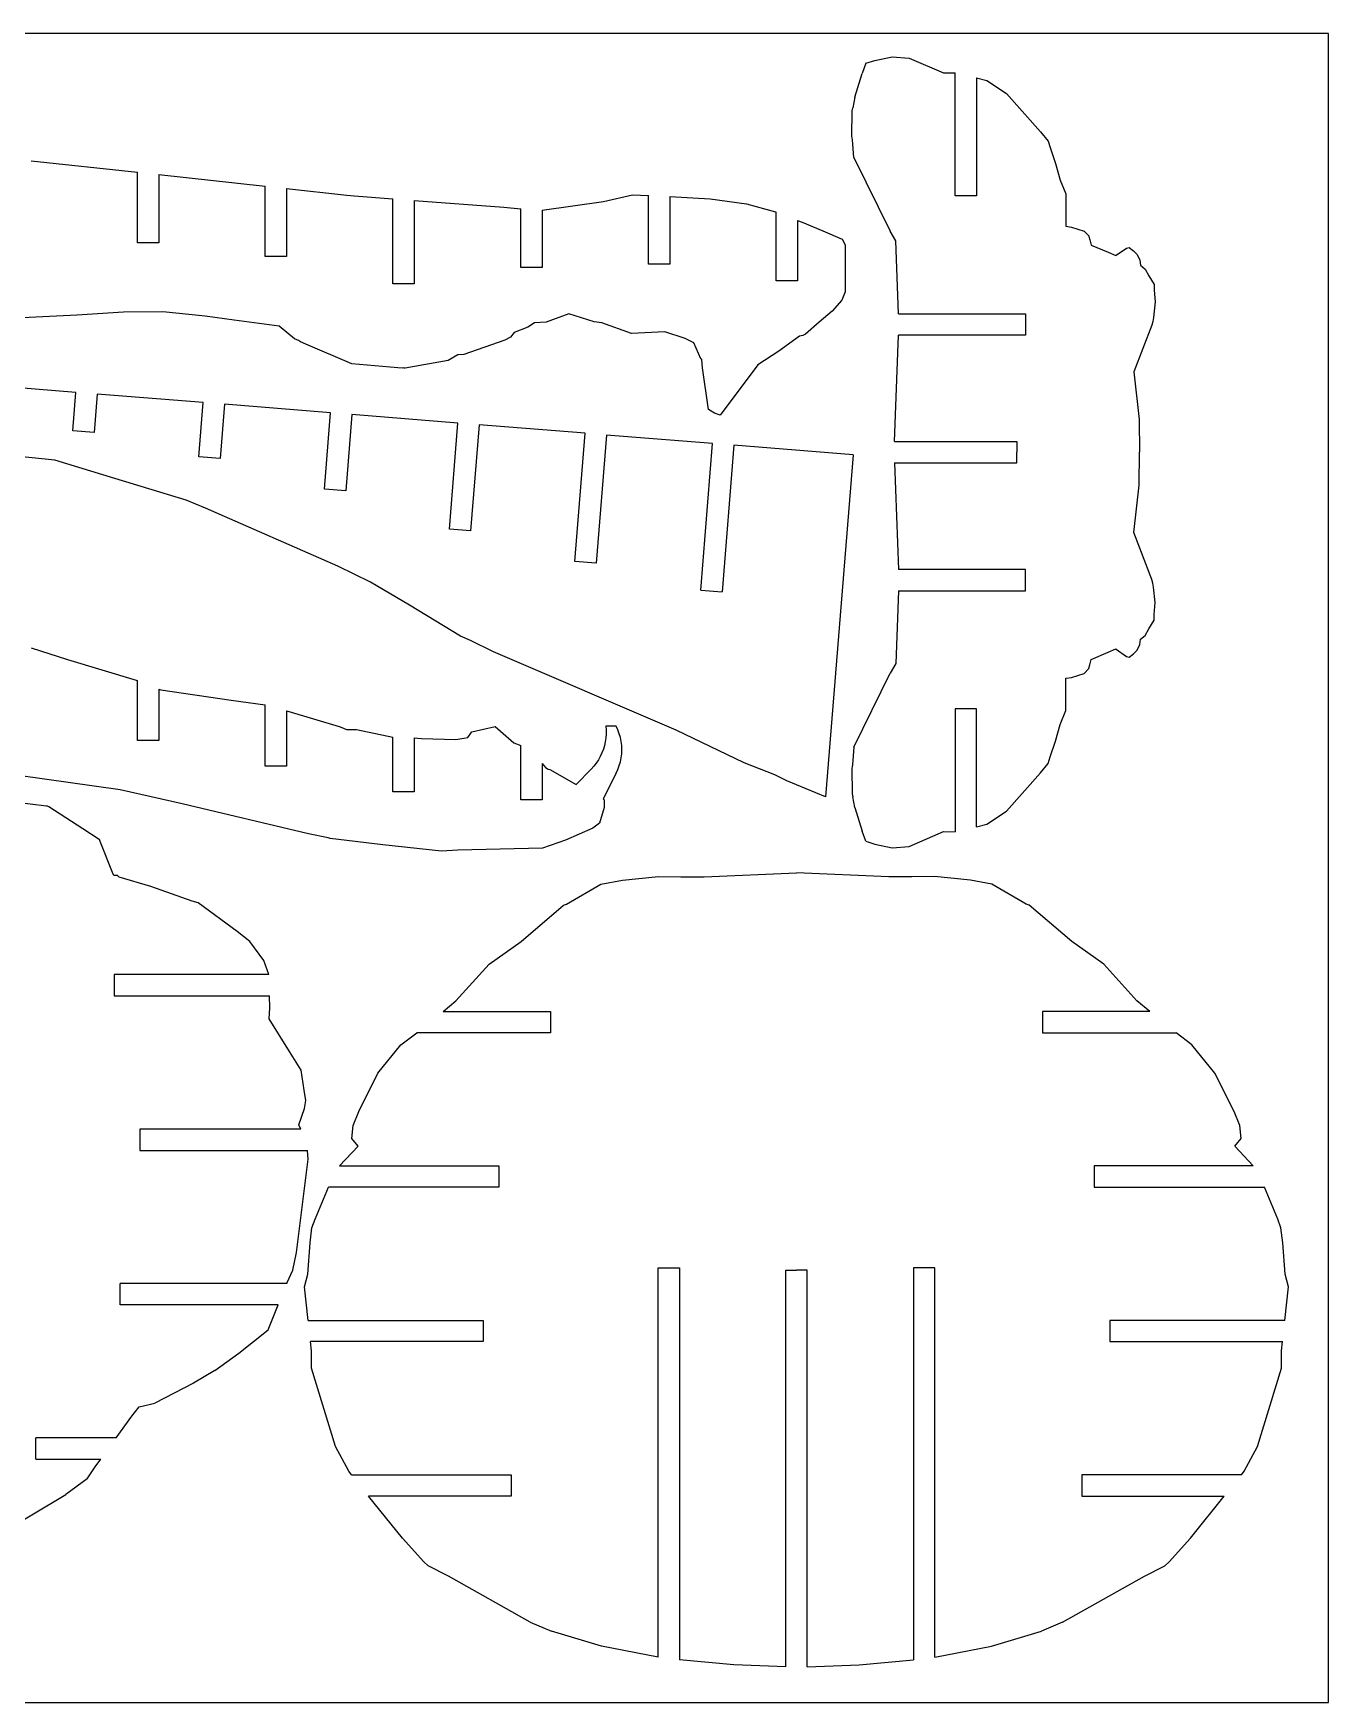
# Model space of a CAD drawing. Extents: x -403 to 998, y -258 to 587.
# Drawn here: x -188.3 to 36.8, y -258.2 to 31.8 of the extents above; entities that cross this region are included whole.
import ezdxf

# ---------------------------------------------------------------- set-up
doc = ezdxf.new("R2010")
doc.units = 0
doc.header["$MEASUREMENT"] = 0
doc.layers.add('LAYER_1', color=7, linetype='CONTINUOUS')

msp = doc.modelspace()

# ---------------------------------------------------------------- linework, layer by layer
at = {"layer": 'LAYER_1', "color": 250}
msp.add_lwpolyline([(-403.1869, -258.1988), (36.8131, -258.1988), (36.8131, 31.8012), (-403.1869, 31.8012), (-403.1869, -258.1988)], close=True, dxfattribs=at)
at = {"layer": 'LAYER_1'}
for points in [[(-43.6034, 26.6082), (-43.6034, 26.6082), (-44.2228, 24.8496), (-44.2228, 24.8496)], [(-43.6034, 26.6082), (-43.6034, 26.6082), (-42.0445, 27.0738), (-42.0445, 27.0738)], [(-42.0445, 27.0738), (-42.0445, 27.0738), (-39.0085, 27.7127), (-39.0085, 27.7127)], [(-39.0085, 27.7127), (-39.0085, 27.7127), (-36.0891, 27.4911), (-36.0891, 27.4911)], [(-36.0891, 27.4911), (-36.0891, 27.4911), (-30.0955, 24.9287), (-30.0955, 24.9287)], [(-45.5445, 20.7416), (-45.5445, 20.7416), (-44.2228, 24.8496), (-44.2228, 24.8496)], [(-30.0955, 24.9287), (-30.0955, 24.9287), (-28.0584, 24.9328), (-28.0584, 24.9328)], [(-28.0584, 3.5896), (-28.0584, 3.5896), (-28.0584, 24.9328), (-28.0584, 24.9328)], [(-24.3583, 24.1072), (-24.3583, 24.1072), (-22.5509, 23.6186), (-22.5509, 23.6186)], [(-24.3583, 24.1072), (-24.3583, 24.1072), (-24.3583, 3.5896), (-24.3583, 3.5896)], [(-22.5509, 23.6186), (-22.5509, 23.6186), (-19.1589, 21.3474), (-19.1589, 21.3474)], [(-45.5445, 20.7416), (-45.5445, 20.7416), (-45.89, 18.8865), (-45.89, 18.8865)], [(-19.1589, 21.3474), (-19.1589, 21.3474), (-13.2677, 14.7004), (-13.2677, 14.7004)], [(-46.042, 13.8818), (-46.042, 13.8818), (-45.9829, 18.3718), (-45.9829, 18.3718)], [(-45.9829, 18.3718), (-45.9829, 18.3718), (-45.89, 18.8865), (-45.89, 18.8865)], [(-13.2677, 14.7004), (-13.2677, 14.7004), (-11.9288, 13.0728), (-11.9288, 13.0728)], [(-45.9844, 13.6556), (-45.9844, 13.6556), (-46.042, 13.8818), (-46.042, 13.8818)], [(-45.9384, 13.2875), (-45.9384, 13.2875), (-45.9844, 13.6556), (-45.9844, 13.6556)], [(-45.7184, 10.2435), (-45.7184, 10.2435), (-45.9384, 13.2875), (-45.9384, 13.2875)], [(-11.9288, 13.0728), (-11.9288, 13.0728), (-11.5873, 11.9537), (-11.5873, 11.9537)], [(-11.5873, 11.9537), (-11.5873, 11.9537), (-10.6499, 9.2197), (-10.6499, 9.2197)], [(-45.7184, 10.2435), (-45.7184, 10.2435), (-39.3821, -2.5888), (-39.3821, -2.5888)], [(-10.6499, 9.2197), (-10.6499, 9.2197), (-9.8134, 6.3066), (-9.8134, 6.3066)], [(-9.8134, 6.3066), (-9.8134, 6.3066), (-8.8755, 3.8977), (-8.8755, 3.8977)], [(-24.3583, 3.5896), (-24.3583, 3.5896), (-28.0584, 3.5896), (-28.0584, 3.5896)], [(-8.8755, 3.8977), (-8.8755, 3.8977), (-8.8715, 0.5309), (-8.8715, 0.5309)], [(-8.8715, 0.5309), (-8.8715, 0.5309), (-8.8734, -1.7126), (-8.8734, -1.7126)], [(-38.3858, -4.2576), (-38.3858, -4.2576), (-39.3821, -2.5888), (-39.3821, -2.5888)], [(-8.8734, -1.7126), (-8.8734, -1.7126), (-7.8452, -1.8406), (-7.8452, -1.8406)], [(-7.8452, -1.8406), (-7.8452, -1.8406), (-5.6708, -2.5682), (-5.6708, -2.5682)], [(-5.6708, -2.5682), (-5.6708, -2.5682), (-4.8789, -3.3955), (-4.8789, -3.3955)], [(-37.9405, -16.9003), (-37.9405, -16.9003), (-38.3858, -4.2576), (-38.3858, -4.2576)], [(-4.8789, -3.3955), (-4.8789, -3.3955), (-4.8287, -3.4691), (-4.8287, -3.4691)], [(-4.8287, -3.4691), (-4.8287, -3.4691), (-4.6874, -4.0379), (-4.6874, -4.0379)], [(-4.6874, -4.0379), (-4.6874, -4.0379), (-4.4201, -4.9875), (-4.4201, -4.9875)], [(-4.4201, -4.9875), (-4.4201, -4.9875), (-1.5125, -6.2293), (-1.5125, -6.2293)], [(-0.0894, -6.7567), (-0.0894, -6.7567), (1.6749, -5.5127), (1.6749, -5.5127)], [(1.6749, -5.5127), (1.6749, -5.5127), (2.1765, -5.3945), (2.1765, -5.3945)], [(2.1765, -5.3945), (2.1765, -5.3945), (2.9271, -5.9914), (2.9271, -5.9914)], [(-1.5125, -6.2293), (-1.5125, -6.2293), (-0.1675, -6.8157), (-0.1675, -6.8157)], [(-0.1675, -6.8157), (-0.1675, -6.8157), (-0.0894, -6.7567), (-0.0894, -6.7567)], [(2.9271, -5.9914), (2.9271, -5.9914), (3.5398, -6.6161), (3.5398, -6.6161)], [(3.5398, -6.6161), (3.5398, -6.6161), (3.9941, -7.5784), (3.9941, -7.5784)], [(3.9941, -7.5784), (3.9941, -7.5784), (4.1338, -8.4841), (4.1338, -8.4841)], [(4.1338, -8.4841), (4.1338, -8.4841), (4.9572, -9.1333), (4.9572, -9.1333)], [(4.9572, -9.1333), (4.9572, -9.1333), (5.5978, -10.3174), (5.5978, -10.3174)], [(5.5978, -10.3174), (5.5978, -10.3174), (6.5073, -11.8385), (6.5073, -11.8385)], [(6.5073, -11.8385), (6.5073, -11.8385), (6.518, -12.8172), (6.518, -12.8172)], [(6.518, -12.8172), (6.518, -12.8172), (6.6674, -14.8648), (6.6674, -14.8648)], [(-37.9379, -16.9279), (-37.9379, -16.9279), (-37.9405, -16.9003), (-37.9405, -16.9003)], [(-37.9379, -16.9279), (-37.9379, -16.9279), (-15.8691, -16.9279), (-15.8691, -16.9279)], [(-15.8691, -16.9279), (-15.8691, -16.9279), (-15.8691, -20.6279), (-15.8691, -20.6279)], [(6.6674, -14.8648), (6.6674, -14.8648), (6.3758, -17.569), (6.3758, -17.569)], [(6.1119, -18.8723), (6.1119, -18.8723), (2.9896, -27.0177), (2.9896, -27.0177)], [(6.258, -18.2418), (6.258, -18.2418), (6.1119, -18.8723), (6.1119, -18.8723)], [(6.3758, -17.569), (6.3758, -17.569), (6.258, -18.2418), (6.258, -18.2418)], [(-38.6246, -39.1278), (-38.6246, -39.1278), (-37.9225, -20.6279), (-37.9225, -20.6279)], [(-15.8691, -20.6279), (-15.8691, -20.6279), (-37.9225, -20.6279), (-37.9225, -20.6279)], [(2.9896, -27.0177), (2.9896, -27.0177), (3.9187, -35.2593), (3.9187, -35.2593)], [(-180.866, -30.5622), (-180.866, -30.5622), (-199.3064, -29.08), (-199.3064, -29.08)], [(-181.4043, -37.2595), (-181.4043, -37.2595), (-180.866, -30.5622), (-180.866, -30.5622)], [(-177.1779, -30.8587), (-177.1779, -30.8587), (-177.7162, -37.5559), (-177.7162, -37.5559)], [(-158.7375, -32.3409), (-158.7375, -32.3409), (-177.1779, -30.8587), (-177.1779, -30.8587)], [(-159.4948, -41.7625), (-159.4948, -41.7625), (-158.7375, -32.3409), (-158.7375, -32.3409)], [(-155.0494, -32.6374), (-155.0494, -32.6374), (-155.8067, -42.059), (-155.8067, -42.059)], [(-136.609, -34.1196), (-136.609, -34.1196), (-155.0494, -32.6374), (-155.0494, -32.6374)], [(-137.6735, -47.3632), (-137.6735, -47.3632), (-136.609, -34.1196), (-136.609, -34.1196)], [(-132.9209, -34.4161), (-132.9209, -34.4161), (-133.9854, -47.6596), (-133.9854, -47.6596)], [(-114.4805, -35.8983), (-114.4805, -35.8983), (-132.9209, -34.4161), (-132.9209, -34.4161)], [(-177.7162, -37.5559), (-177.7162, -37.5559), (-181.4043, -37.2595), (-181.4043, -37.2595)], [(-115.9626, -54.3376), (-115.9626, -54.3376), (-114.4805, -35.8983), (-114.4805, -35.8983)], [(-110.7924, -36.1947), (-110.7924, -36.1947), (-112.2746, -54.6341), (-112.2746, -54.6341)], [(-92.352, -37.677), (-92.352, -37.677), (-110.7924, -36.1947), (-110.7924, -36.1947)], [(-94.1429, -59.9577), (-94.1429, -59.9577), (-92.352, -37.677), (-92.352, -37.677)], [(3.9187, -35.2593), (3.9187, -35.2593), (3.9586, -40.9777), (3.9586, -40.9777)], [(-88.6639, -37.9734), (-88.6639, -37.9734), (-90.4548, -60.2541), (-90.4548, -60.2541)], [(-70.2235, -39.4557), (-70.2235, -39.4557), (-88.6639, -37.9734), (-88.6639, -37.9734)], [(-72.2692, -64.9059), (-72.2692, -64.9059), (-70.2235, -39.4557), (-70.2235, -39.4557)], [(-66.5353, -39.7521), (-66.5353, -39.7521), (-68.581, -65.2024), (-68.581, -65.2024)], [(-45.819, -41.4173), (-45.819, -41.4173), (-66.5353, -39.7521), (-66.5353, -39.7521)], [(-38.6246, -39.1278), (-38.6246, -39.1278), (-17.3682, -39.1278), (-17.3682, -39.1278)], [(-17.3682, -39.1278), (-17.3682, -39.1278), (-17.3682, -40.9778), (-17.3682, -40.9778)], [(-184.5543, -42.3187), (-184.5543, -42.3187), (-196.96, -41.0932), (-196.96, -41.0932)], [(-174.081, -45.5345), (-174.081, -45.5345), (-184.5543, -42.3187), (-184.5543, -42.3187)], [(-155.8067, -42.059), (-155.8067, -42.059), (-159.4948, -41.7625), (-159.4948, -41.7625)], [(-45.819, -41.4173), (-45.819, -41.4173), (-50.5961, -100.8484), (-50.5961, -100.8484)], [(-38.6246, -42.8277), (-38.6246, -42.8277), (-37.9225, -61.3276), (-37.9225, -61.3276)], [(-38.6246, -42.8277), (-38.6246, -42.8277), (-17.3682, -42.8277), (-17.3682, -42.8277)], [(-17.3682, -42.8277), (-17.3682, -42.8277), (-17.3682, -40.9777), (-17.3682, -40.9777)], [(3.9187, -46.6962), (3.9187, -46.6962), (3.9586, -40.9777), (3.9586, -40.9777)], [(-161.7046, -49.3066), (-161.7046, -49.3066), (-174.081, -45.5345), (-174.081, -45.5345)], [(-133.9854, -47.6596), (-133.9854, -47.6596), (-137.6735, -47.3632), (-137.6735, -47.3632)], [(2.9896, -54.9378), (2.9896, -54.9378), (3.9187, -46.6962), (3.9187, -46.6962)], [(-158.336, -50.7059), (-158.336, -50.7059), (-161.7046, -49.3066), (-161.7046, -49.3066)], [(-135.3806, -60.741), (-135.3806, -60.741), (-158.336, -50.7059), (-158.336, -50.7059)], [(-112.2746, -54.6341), (-112.2746, -54.6341), (-115.9626, -54.3376), (-115.9626, -54.3376)], [(6.1119, -63.0832), (6.1119, -63.0832), (2.9896, -54.9378), (2.9896, -54.9378)], [(-129.6829, -63.5345), (-129.6829, -63.5345), (-135.3806, -60.741), (-135.3806, -60.741)], [(-90.4548, -60.2541), (-90.4548, -60.2541), (-94.1429, -59.9577), (-94.1429, -59.9577)], [(-122.9022, -67.5226), (-122.9022, -67.5226), (-129.6829, -63.5345), (-129.6829, -63.5345)], [(-15.8691, -61.3276), (-15.8691, -61.3276), (-37.9225, -61.3276), (-37.9225, -61.3276)], [(-15.8691, -65.0275), (-15.8691, -65.0275), (-15.8691, -61.3276), (-15.8691, -61.3276)], [(6.258, -63.7137), (6.258, -63.7137), (6.1119, -63.0832), (6.1119, -63.0832)], [(6.3758, -64.3865), (6.3758, -64.3865), (6.258, -63.7137), (6.258, -63.7137)], [(-72.2692, -64.9059), (-72.2692, -64.9059), (-68.581, -65.2024), (-68.581, -65.2024)], [(-37.9405, -65.0552), (-37.9405, -65.0552), (-38.3858, -77.6979), (-38.3858, -77.6979)], [(-37.9379, -65.0275), (-37.9379, -65.0275), (-37.9405, -65.0552), (-37.9405, -65.0552)], [(-37.9379, -65.0275), (-37.9379, -65.0275), (-15.8691, -65.0275), (-15.8691, -65.0275)], [(6.6674, -67.0907), (6.6674, -67.0907), (6.3758, -64.3865), (6.3758, -64.3865)], [(-114.0491, -72.9493), (-114.0491, -72.9493), (-122.9022, -67.5226), (-122.9022, -67.5226)], [(6.5073, -70.117), (6.5073, -70.117), (6.518, -69.1383), (6.518, -69.1383)], [(6.518, -69.1383), (6.518, -69.1383), (6.6674, -67.0907), (6.6674, -67.0907)], [(4.9572, -72.8221), (4.9572, -72.8221), (5.5978, -71.6381), (5.5978, -71.6381)], [(5.5978, -71.6381), (5.5978, -71.6381), (6.5073, -70.117), (6.5073, -70.117)], [(-112.322, -73.6822), (-112.322, -73.6822), (-114.0491, -72.9493), (-114.0491, -72.9493)], [(-108.2918, -75.6331), (-108.2918, -75.6331), (-112.322, -73.6822), (-112.322, -73.6822)], [(-1.5125, -75.7262), (-1.5125, -75.7262), (-0.1675, -75.1398), (-0.1675, -75.1398)], [(-0.1675, -75.1398), (-0.1675, -75.1398), (-0.0894, -75.1988), (-0.0894, -75.1988)], [(-0.0894, -75.1988), (-0.0894, -75.1988), (1.6749, -76.4428), (1.6749, -76.4428)], [(2.9271, -75.9641), (2.9271, -75.9641), (3.5398, -75.3394), (3.5398, -75.3394)], [(3.5398, -75.3394), (3.5398, -75.3394), (3.9941, -74.3771), (3.9941, -74.3771)], [(3.9941, -74.3771), (3.9941, -74.3771), (4.1338, -73.4714), (4.1338, -73.4714)], [(4.1338, -73.4714), (4.1338, -73.4714), (4.9572, -72.8221), (4.9572, -72.8221)], [(-76.5603, -89.2814), (-76.5603, -89.2814), (-108.2918, -75.6331), (-108.2918, -75.6331)], [(-38.3858, -77.6979), (-38.3858, -77.6979), (-39.3821, -79.3666), (-39.3821, -79.3666)], [(-4.8287, -78.4864), (-4.8287, -78.4864), (-4.6874, -77.9176), (-4.6874, -77.9176)], [(-4.6874, -77.9176), (-4.6874, -77.9176), (-4.4201, -76.968), (-4.4201, -76.968)], [(-4.4201, -76.968), (-4.4201, -76.968), (-1.5125, -75.7262), (-1.5125, -75.7262)], [(1.6749, -76.4428), (1.6749, -76.4428), (2.1765, -76.5609), (2.1765, -76.5609)], [(2.1765, -76.5609), (2.1765, -76.5609), (2.9271, -75.9641), (2.9271, -75.9641)], [(-45.7184, -92.1989), (-45.7184, -92.1989), (-39.3821, -79.3666), (-39.3821, -79.3666)], [(-8.8734, -80.2429), (-8.8734, -80.2429), (-7.8452, -80.1148), (-7.8452, -80.1148)], [(-8.8715, -82.4864), (-8.8715, -82.4864), (-8.8734, -80.2429), (-8.8734, -80.2429)], [(-7.8452, -80.1148), (-7.8452, -80.1148), (-5.6708, -79.3873), (-5.6708, -79.3873)], [(-5.6708, -79.3873), (-5.6708, -79.3873), (-4.8789, -78.56), (-4.8789, -78.56)], [(-4.8789, -78.56), (-4.8789, -78.56), (-4.8287, -78.4864), (-4.8287, -78.4864)], [(-8.8755, -85.8532), (-8.8755, -85.8532), (-8.8715, -82.4864), (-8.8715, -82.4864)], [(-24.3583, -85.5451), (-24.3583, -85.5451), (-28.0584, -85.5451), (-28.0584, -85.5451)], [(-28.0584, -85.5451), (-28.0584, -85.5451), (-28.0584, -106.8883), (-28.0584, -106.8883)], [(-24.3583, -106.0627), (-24.3583, -106.0627), (-24.3583, -85.5451), (-24.3583, -85.5451)], [(-9.8134, -88.262), (-9.8134, -88.262), (-8.8755, -85.8532), (-8.8755, -85.8532)], [(-64.7578, -94.9305), (-64.7578, -94.9305), (-76.5603, -89.2814), (-76.5603, -89.2814)], [(-10.6499, -91.1752), (-10.6499, -91.1752), (-9.8134, -88.262), (-9.8134, -88.262)], [(-45.7184, -92.1989), (-45.7184, -92.1989), (-45.9384, -95.243), (-45.9384, -95.243)], [(-11.5873, -93.9092), (-11.5873, -93.9092), (-10.6499, -91.1752), (-10.6499, -91.1752)], [(-59.4352, -97.0139), (-59.4352, -97.0139), (-64.7578, -94.9305), (-64.7578, -94.9305)], [(-45.9844, -95.6111), (-45.9844, -95.6111), (-46.042, -95.8372), (-46.042, -95.8372)], [(-45.9384, -95.243), (-45.9384, -95.243), (-45.9844, -95.6111), (-45.9844, -95.6111)], [(-13.2677, -96.6559), (-13.2677, -96.6559), (-11.9288, -95.0283), (-11.9288, -95.0283)], [(-11.9288, -95.0283), (-11.9288, -95.0283), (-11.5873, -93.9092), (-11.5873, -93.9092)], [(-57.3554, -98.0388), (-57.3554, -98.0388), (-59.4352, -97.0139), (-59.4352, -97.0139)], [(-50.5961, -100.8484), (-50.5961, -100.8484), (-57.3554, -98.0388), (-57.3554, -98.0388)], [(-46.042, -95.8372), (-46.042, -95.8372), (-45.9829, -100.3273), (-45.9829, -100.3273)], [(-19.1589, -103.3029), (-19.1589, -103.3029), (-13.2677, -96.6559), (-13.2677, -96.6559)], [(-185.9868, -102.4286), (-185.9868, -102.4286), (-194.5535, -101.4198), (-194.5535, -101.4198)], [(-45.9829, -100.3273), (-45.9829, -100.3273), (-45.89, -100.842), (-45.89, -100.842)], [(-45.5445, -102.6971), (-45.5445, -102.6971), (-45.89, -100.842), (-45.89, -100.842)], [(-185.8361, -102.4594), (-185.8361, -102.4594), (-185.9868, -102.4286), (-185.9868, -102.4286)], [(-185.7763, -102.4788), (-185.7763, -102.4788), (-185.8361, -102.4594), (-185.8361, -102.4594)], [(-185.594, -102.5705), (-185.594, -102.5705), (-185.7763, -102.4788), (-185.7763, -102.4788)], [(-179.6605, -106.3879), (-179.6605, -106.3879), (-185.594, -102.5705), (-185.594, -102.5705)], [(-45.5445, -102.6971), (-45.5445, -102.6971), (-44.2228, -106.8051), (-44.2228, -106.8051)], [(-22.5509, -105.574), (-22.5509, -105.574), (-19.1589, -103.3029), (-19.1589, -103.3029)], [(-176.8079, -108.2432), (-176.8079, -108.2432), (-179.6605, -106.3879), (-179.6605, -106.3879)], [(-43.6034, -108.5637), (-43.6034, -108.5637), (-44.2228, -106.8051), (-44.2228, -106.8051)], [(-36.0891, -109.4466), (-36.0891, -109.4466), (-30.0955, -106.8842), (-30.0955, -106.8842)], [(-30.0955, -106.8842), (-30.0955, -106.8842), (-28.0584, -106.8883), (-28.0584, -106.8883)], [(-24.3583, -106.0627), (-24.3583, -106.0627), (-22.5509, -105.574), (-22.5509, -105.574)], [(-176.789, -108.2696), (-176.789, -108.2696), (-176.8079, -108.2432), (-176.8079, -108.2432)], [(-176.6497, -108.5991), (-176.6497, -108.5991), (-176.789, -108.2696), (-176.789, -108.2696)], [(-174.4853, -113.9625), (-174.4853, -113.9625), (-176.6497, -108.5991), (-176.6497, -108.5991)], [(-43.6034, -108.5637), (-43.6034, -108.5637), (-42.0445, -109.0293), (-42.0445, -109.0293)], [(-42.0445, -109.0293), (-42.0445, -109.0293), (-39.0085, -109.6682), (-39.0085, -109.6682)], [(-39.0085, -109.6682), (-39.0085, -109.6682), (-36.0891, -109.4466), (-36.0891, -109.4466)], [(-174.2485, -114.4882), (-174.2485, -114.4882), (-174.4853, -113.9625), (-174.4853, -113.9625)], [(-173.6624, -114.4848), (-173.6624, -114.4848), (-174.2485, -114.4882), (-174.2485, -114.4882)], [(-173.3375, -114.7993), (-173.3375, -114.7993), (-173.6624, -114.4848), (-173.6624, -114.4848)], [(-167.8443, -116.4046), (-167.8443, -116.4046), (-173.3375, -114.7993), (-173.3375, -114.7993)], [(-160.6935, -118.9339), (-160.6935, -118.9339), (-167.8443, -116.4046), (-167.8443, -116.4046)], [(-159.6174, -119.2577), (-159.6174, -119.2577), (-160.6935, -118.9339), (-160.6935, -118.9339)], [(-152.8591, -124.2507), (-152.8591, -124.2507), (-159.6174, -119.2577), (-159.6174, -119.2577)], [(-150.6649, -125.9825), (-150.6649, -125.9825), (-152.8591, -124.2507), (-152.8591, -124.2507)], [(-148.1842, -129.2591), (-148.1842, -129.2591), (-150.6649, -125.9825), (-150.6649, -125.9825)], [(-147.3441, -131.7246), (-147.3441, -131.7246), (-148.1842, -129.2591), (-148.1842, -129.2591)], [(-147.3441, -131.7246), (-147.3441, -131.7246), (-174.2382, -131.7246), (-174.2382, -131.7246)], [(-174.2382, -131.7246), (-174.2382, -131.7246), (-174.2382, -135.4246), (-174.2382, -135.4246)], [(-174.2382, -135.4246), (-174.2382, -135.4246), (-147.2118, -135.4246), (-147.2118, -135.4246)], [(-147.1851, -137.4684), (-147.1851, -137.4684), (-147.2118, -135.4246), (-147.2118, -135.4246)], [(-147.2906, -139.4058), (-147.2906, -139.4058), (-147.1851, -137.4684), (-147.1851, -137.4684)], [(-143.741, -145.0615), (-143.741, -145.0615), (-147.2906, -139.4058), (-147.2906, -139.4058)], [(-141.7326, -148.3489), (-141.7326, -148.3489), (-143.741, -145.0615), (-143.741, -145.0615)], [(-141.1853, -151.8095), (-141.1853, -151.8095), (-141.7326, -148.3489), (-141.7326, -148.3489)], [(-140.9408, -153.5802), (-140.9408, -153.5802), (-141.1853, -151.8095), (-141.1853, -151.8095)], [(-141.1722, -155.0059), (-141.1722, -155.0059), (-140.9408, -153.5802), (-140.9408, -153.5802)], [(-142.1183, -157.8212), (-142.1183, -157.8212), (-141.1722, -155.0059), (-141.1722, -155.0059)], [(-141.7823, -158.5494), (-141.7823, -158.5494), (-169.7523, -158.5494), (-169.7523, -158.5494)], [(-169.7523, -158.5494), (-169.7523, -158.5494), (-169.7523, -162.2494), (-169.7523, -162.2494)], [(-141.7823, -158.5494), (-141.7823, -158.5494), (-142.1183, -157.8212), (-142.1183, -157.8212)], [(-169.7523, -162.2494), (-169.7523, -162.2494), (-140.5982, -162.2494), (-140.5982, -162.2494)], [(-140.5257, -163.7623), (-140.5257, -163.7623), (-140.5982, -162.2494), (-140.5982, -162.2494)], [(-142.5325, -179.9948), (-142.5325, -179.9948), (-140.5257, -163.7623), (-140.5257, -163.7623)], [(-143.147, -183.0891), (-143.147, -183.0891), (-142.5325, -179.9948), (-142.5325, -179.9948)], [(-173.1667, -189.0743), (-173.1667, -189.0743), (-173.1667, -185.3743), (-173.1667, -185.3743)], [(-144.1968, -185.3743), (-144.1968, -185.3743), (-173.1667, -185.3743), (-173.1667, -185.3743)], [(-144.1968, -185.3743), (-144.1968, -185.3743), (-144.1307, -185.2118), (-144.1307, -185.2118)], [(-144.1307, -185.2118), (-144.1307, -185.2118), (-143.147, -183.0891), (-143.147, -183.0891)], [(-145.7015, -189.0743), (-145.7015, -189.0743), (-173.1667, -189.0743), (-173.1667, -189.0743)], [(-147.4671, -193.4157), (-147.4671, -193.4157), (-145.7015, -189.0743), (-145.7015, -189.0743)], [(-152.5768, -197.4939), (-152.5768, -197.4939), (-147.4671, -193.4157), (-147.4671, -193.4157)], [(-156.7325, -200.4984), (-156.7325, -200.4984), (-152.5768, -197.4939), (-152.5768, -197.4939)], [(-160.4325, -202.7281), (-160.4325, -202.7281), (-167.1271, -206.1623), (-167.1271, -206.1623)], [(-156.7325, -200.4984), (-156.7325, -200.4984), (-160.4325, -202.7281), (-160.4325, -202.7281)], [(-173.8877, -212.1991), (-173.8877, -212.1991), (-171.1709, -208.4105), (-171.1709, -208.4105)], [(-171.1709, -208.4105), (-171.1709, -208.4105), (-169.8965, -206.8125), (-169.8965, -206.8125)], [(-169.8965, -206.8125), (-169.8965, -206.8125), (-167.1271, -206.1623), (-167.1271, -206.1623)], [(-187.846, -215.8992), (-187.846, -215.8992), (-187.846, -212.1991), (-187.846, -212.1991)], [(-173.8877, -212.1991), (-173.8877, -212.1991), (-187.846, -212.1991), (-187.846, -212.1991)], [(-187.846, -215.8992), (-187.846, -215.8992), (-176.541, -215.8992), (-176.541, -215.8992)], [(-178.9323, -219.3017), (-178.9323, -219.3017), (-177.498, -217.2336), (-177.498, -217.2336)], [(-177.498, -217.2336), (-177.498, -217.2336), (-176.541, -215.8992), (-176.541, -215.8992)], [(-178.9323, -219.3017), (-178.9323, -219.3017), (-182.6324, -222.0482), (-182.6324, -222.0482)], [(-200.4062, -232.665), (-200.4062, -232.665), (-182.6324, -222.0482), (-182.6324, -222.0482)]]:
    msp.add_open_spline(points, degree=3, dxfattribs=at)
at = {"layer": 'LAYER_1', "color": 242}
for points in [[(-188.6692, 9.6837), (-188.6692, 9.6837), (-170.1693, 7.671), (-170.1693, 7.671)], [(-170.1693, -4.5675), (-170.1693, -4.5675), (-170.1693, 7.671), (-170.1693, 7.671)], [(-166.4694, 7.2684), (-166.4694, 7.2684), (-166.4694, -4.5675), (-166.4694, -4.5675)], [(-166.4694, 7.2684), (-166.4694, 7.2684), (-147.9695, 5.2556), (-147.9695, 5.2556)], [(-147.9695, -6.9658), (-147.9695, -6.9658), (-147.9695, 5.2556), (-147.9695, 5.2556)], [(-144.2695, 4.8531), (-144.2695, 4.8531), (-144.2695, -6.9658), (-144.2695, -6.9658)], [(-144.2695, 4.8531), (-144.2695, 4.8531), (-133.7797, 3.7118), (-133.7797, 3.7118)], [(-133.7797, 3.7118), (-133.7797, 3.7118), (-132.5131, 3.5569), (-132.5131, 3.5569)], [(-132.5131, 3.5569), (-132.5131, 3.5569), (-125.7695, 3.051), (-125.7695, 3.051)], [(-125.7695, -11.7139), (-125.7695, -11.7139), (-125.7695, 3.051), (-125.7695, 3.051)], [(-89.2046, 2.5804), (-89.2046, 2.5804), (-84.1692, 3.7609), (-84.1692, 3.7609)], [(-84.1692, 3.7609), (-84.1692, 3.7609), (-81.3698, 3.6519), (-81.3698, 3.6519)], [(-81.3698, -8.2669), (-81.3698, -8.2669), (-81.3698, 3.6519), (-81.3698, 3.6519)], [(-77.6698, 3.4584), (-77.6698, 3.4584), (-77.6698, -8.2669), (-77.6698, -8.2669)], [(-77.6698, 3.4584), (-77.6698, 3.4584), (-70.6354, 3.0436), (-70.6354, 3.0436)], [(-70.6354, 3.0436), (-70.6354, 3.0436), (-64.3451, 2.1942), (-64.3451, 2.1942)], [(-122.0696, 2.7734), (-122.0696, 2.7734), (-122.0696, -11.7139), (-122.0696, -11.7139)], [(-122.0696, 2.7734), (-122.0696, 2.7734), (-106.493, 1.6049), (-106.493, 1.6049)], [(-106.493, 1.6049), (-106.493, 1.6049), (-103.5697, 1.3037), (-103.5697, 1.3037)], [(-103.5697, -8.8675), (-103.5697, -8.8675), (-103.5697, 1.3037), (-103.5697, 1.3037)], [(-99.8696, 1.0956), (-99.8696, 1.0956), (-89.2046, 2.5804), (-89.2046, 2.5804)], [(-99.8696, 1.0956), (-99.8696, 1.0956), (-99.8696, -8.8675), (-99.8696, -8.8675)], [(-64.3451, 2.1942), (-64.3451, 2.1942), (-59.2828, 0.8116), (-59.2828, 0.8116)], [(-59.2828, 0.8116), (-59.2828, 0.8116), (-59.17, 0.7672), (-59.17, 0.7672)], [(-59.17, -11.1832), (-59.17, -11.1832), (-59.17, 0.7672), (-59.17, 0.7672)], [(-55.4699, -0.688), (-55.4699, -0.688), (-55.4699, -11.1832), (-55.4699, -11.1832)], [(-55.4699, -0.688), (-55.4699, -0.688), (-54.6416, -1.0138), (-54.6416, -1.0138)], [(-54.6416, -1.0138), (-54.6416, -1.0138), (-51.0516, -2.5091), (-51.0516, -2.5091)], [(-51.0516, -2.5091), (-51.0516, -2.5091), (-47.689, -3.9456), (-47.689, -3.9456)], [(-166.4694, -4.5675), (-166.4694, -4.5675), (-170.1693, -4.5675), (-170.1693, -4.5675)], [(-47.689, -3.9456), (-47.689, -3.9456), (-47.1918, -4.9577), (-47.1918, -4.9577)], [(-47.1918, -4.9577), (-47.1918, -4.9577), (-47.2211, -13.0829), (-47.2211, -13.0829)], [(-144.2695, -6.9658), (-144.2695, -6.9658), (-147.9695, -6.9658), (-147.9695, -6.9658)], [(-77.6698, -8.2669), (-77.6698, -8.2669), (-81.3698, -8.2669), (-81.3698, -8.2669)], [(-99.8696, -8.8675), (-99.8696, -8.8675), (-103.5697, -8.8675), (-103.5697, -8.8675)], [(-55.4699, -11.1832), (-55.4699, -11.1832), (-59.17, -11.1832), (-59.17, -11.1832)], [(-122.0696, -11.7139), (-122.0696, -11.7139), (-125.7695, -11.7139), (-125.7695, -11.7139)], [(-47.2211, -13.0829), (-47.2211, -13.0829), (-47.7683, -14.5238), (-47.7683, -14.5238)], [(-180.7016, -17.1337), (-180.7016, -17.1337), (-216.3524, -18.8711), (-216.3524, -18.8711)], [(-172.5788, -16.6595), (-172.5788, -16.6595), (-180.7016, -17.1337), (-180.7016, -17.1337)], [(-165.7846, -16.572), (-165.7846, -16.572), (-172.5788, -16.6595), (-172.5788, -16.6595)], [(-158.3928, -17.3238), (-158.3928, -17.3238), (-165.7846, -16.572), (-165.7846, -16.572)], [(-153.3416, -18.0291), (-153.3416, -18.0291), (-158.3928, -17.3238), (-158.3928, -17.3238)], [(-95.2192, -16.938), (-95.2192, -16.938), (-99.1788, -18.3888), (-99.1788, -18.3888)], [(-90.7926, -18.3151), (-90.7926, -18.3151), (-95.2192, -16.938), (-95.2192, -16.938)], [(-49.4704, -16.4708), (-49.4704, -16.4708), (-51.7361, -18.3736), (-51.7361, -18.3736)], [(-47.7683, -14.5238), (-47.7683, -14.5238), (-49.4704, -16.4708), (-49.4704, -16.4708)], [(-145.5217, -19.0652), (-145.5217, -19.0652), (-153.3416, -18.0291), (-153.3416, -18.0291)], [(-142.8566, -21.2366), (-142.8566, -21.2366), (-145.5217, -19.0652), (-145.5217, -19.0652)], [(-104.6864, -20.1676), (-104.6864, -20.1676), (-105.3501, -20.9839), (-105.3501, -20.9839)], [(-102.3487, -19.2413), (-102.3487, -19.2413), (-104.6864, -20.1676), (-104.6864, -20.1676)], [(-101.1736, -18.5068), (-101.1736, -18.5068), (-102.3487, -19.2413), (-102.3487, -19.2413)], [(-99.1788, -18.3888), (-99.1788, -18.3888), (-101.1736, -18.5068), (-101.1736, -18.5068)], [(-89.5057, -18.4583), (-89.5057, -18.4583), (-90.7926, -18.3151), (-90.7926, -18.3151)], [(-84.3293, -20.3279), (-84.3293, -20.3279), (-89.5057, -18.4583), (-89.5057, -18.4583)], [(-78.5578, -20.0561), (-78.5578, -20.0561), (-84.3293, -20.3279), (-84.3293, -20.3279)], [(-75.0234, -21.2229), (-75.0234, -21.2229), (-78.5578, -20.0561), (-78.5578, -20.0561)], [(-51.7361, -18.3736), (-51.7361, -18.3736), (-54.0805, -20.4355), (-54.0805, -20.4355)], [(-142.1801, -21.5472), (-142.1801, -21.5472), (-142.8566, -21.2366), (-142.8566, -21.2366)], [(-141.827, -21.8112), (-141.827, -21.8112), (-142.1801, -21.5472), (-142.1801, -21.5472)], [(-140.9177, -22.206), (-140.9177, -22.206), (-141.827, -21.8112), (-141.827, -21.8112)], [(-132.9332, -25.5946), (-132.9332, -25.5946), (-140.9177, -22.206), (-140.9177, -22.206)], [(-106.3534, -21.4881), (-106.3534, -21.4881), (-113.4334, -23.9698), (-113.4334, -23.9698)], [(-105.3501, -20.9839), (-105.3501, -20.9839), (-106.3534, -21.4881), (-106.3534, -21.4881)], [(-73.4723, -21.961), (-73.4723, -21.961), (-75.0234, -21.2229), (-75.0234, -21.2229)], [(-72.2569, -24.7191), (-72.2569, -24.7191), (-73.4723, -21.961), (-73.4723, -21.961)], [(-55.1353, -20.8192), (-55.1353, -20.8192), (-58.7029, -23.4104), (-58.7029, -23.4104)], [(-54.5644, -20.6779), (-54.5644, -20.6779), (-55.1353, -20.8192), (-55.1353, -20.8192)], [(-54.0805, -20.4355), (-54.0805, -20.4355), (-54.5644, -20.6779), (-54.5644, -20.6779)], [(-124.9359, -26.3064), (-124.9359, -26.3064), (-132.9332, -25.5946), (-132.9332, -25.5946)], [(-116.1579, -25.003), (-116.1579, -25.003), (-123.6427, -26.3525), (-123.6427, -26.3525)], [(-114.5097, -24.0249), (-114.5097, -24.0249), (-116.1579, -25.003), (-116.1579, -25.003)], [(-113.4334, -23.9698), (-113.4334, -23.9698), (-114.5097, -24.0249), (-114.5097, -24.0249)], [(-72.1732, -24.8081), (-72.1732, -24.8081), (-72.2569, -24.7191), (-72.2569, -24.7191)], [(-72.1189, -24.8678), (-72.1189, -24.8678), (-72.1732, -24.8081), (-72.1732, -24.8081)], [(-71.9855, -26.2835), (-71.9855, -26.2835), (-72.1189, -24.8678), (-72.1189, -24.8678)], [(-62.3668, -25.8076), (-62.3668, -25.8076), (-68.9167, -34.5223), (-68.9167, -34.5223)], [(-58.7029, -23.4104), (-58.7029, -23.4104), (-62.3668, -25.8076), (-62.3668, -25.8076)], [(-124.1888, -26.3611), (-124.1888, -26.3611), (-124.9359, -26.3064), (-124.9359, -26.3064)], [(-123.9623, -26.3311), (-123.9623, -26.3311), (-124.1888, -26.3611), (-124.1888, -26.3611)], [(-123.8447, -26.3559), (-123.8447, -26.3559), (-123.9623, -26.3311), (-123.9623, -26.3311)], [(-123.6427, -26.3525), (-123.6427, -26.3525), (-123.8447, -26.3559), (-123.8447, -26.3559)], [(-70.9605, -33.5232), (-70.9605, -33.5232), (-71.9855, -26.2835), (-71.9855, -26.2835)], [(-69.8861, -34.167), (-69.8861, -34.167), (-70.9605, -33.5232), (-70.9605, -33.5232)], [(-68.9167, -34.5223), (-68.9167, -34.5223), (-69.8861, -34.167), (-69.8861, -34.167)], [(-188.6692, -74.9553), (-188.6692, -74.9553), (-182.3392, -76.9777), (-182.3392, -76.9777)], [(-182.3392, -76.9777), (-182.3392, -76.9777), (-170.374, -80.5386), (-170.374, -80.5386)], [(-170.374, -80.5386), (-170.374, -80.5386), (-170.1693, -80.6214), (-170.1693, -80.6214)], [(-170.1693, -91.0365), (-170.1693, -91.0365), (-170.1693, -80.6214), (-170.1693, -80.6214)], [(-166.4694, -82.1193), (-166.4694, -82.1193), (-166.4694, -91.0365), (-166.4694, -91.0365)], [(-166.4694, -82.1193), (-166.4694, -82.1193), (-166.1247, -82.2589), (-166.1247, -82.2589)], [(-166.1247, -82.2589), (-166.1247, -82.2589), (-153.8907, -84.0292), (-153.8907, -84.0292)], [(-153.8907, -84.0292), (-153.8907, -84.0292), (-147.9695, -84.8425), (-147.9695, -84.8425)], [(-147.9695, -95.5238), (-147.9695, -95.5238), (-147.9695, -84.8425), (-147.9695, -84.8425)], [(-144.2695, -85.8651), (-144.2695, -85.8651), (-144.2695, -95.5238), (-144.2695, -95.5238)], [(-144.2695, -85.8651), (-144.2695, -85.8651), (-144.0611, -85.9495), (-144.0611, -85.9495)], [(-144.0611, -85.9495), (-144.0611, -85.9495), (-135.1313, -88.6424), (-135.1313, -88.6424)], [(-135.1313, -88.6424), (-135.1313, -88.6424), (-134.6821, -88.7866), (-134.6821, -88.7866)], [(-134.6821, -88.7866), (-134.6821, -88.7866), (-133.8515, -89.1364), (-133.8515, -89.1364)], [(-133.8515, -89.1364), (-133.8515, -89.1364), (-132.0926, -89.1584), (-132.0926, -89.1584)], [(-132.0926, -89.1584), (-132.0926, -89.1584), (-125.7695, -90.4634), (-125.7695, -90.4634)], [(-112.7884, -90.5274), (-112.7884, -90.5274), (-112.093, -89.5223), (-112.093, -89.5223)], [(-112.093, -89.5223), (-112.093, -89.5223), (-108.0272, -88.6316), (-108.0272, -88.6316)], [(-108.0272, -88.6316), (-108.0272, -88.6316), (-104.7554, -91.4591), (-104.7554, -91.4591)], [(-88.7632, -88.5693), (-88.7632, -88.5693), (-88.7165, -89.2459), (-88.7165, -89.2459)], [(-87.0057, -88.5693), (-87.0057, -88.5693), (-88.7632, -88.5693), (-88.7632, -88.5693)], [(-88.7165, -89.2459), (-88.7165, -89.2459), (-88.719, -89.9243), (-88.719, -89.9243)], [(-86.6992, -89.2053), (-86.6992, -89.2053), (-87.0057, -88.5693), (-87.0057, -88.5693)], [(-86.4456, -89.8641), (-86.4456, -89.8641), (-86.6992, -89.2053), (-86.6992, -89.2053)], [(-86.2465, -90.5416), (-86.2465, -90.5416), (-86.4456, -89.8641), (-86.4456, -89.8641)], [(-166.4694, -91.0365), (-166.4694, -91.0365), (-170.1693, -91.0365), (-170.1693, -91.0365)], [(-125.7695, -99.9648), (-125.7695, -99.9648), (-125.7695, -90.4634), (-125.7695, -90.4634)], [(-122.0696, -90.5607), (-122.0696, -90.5607), (-122.0696, -99.9648), (-122.0696, -99.9648)], [(-122.0696, -90.5607), (-122.0696, -90.5607), (-120.8038, -90.6974), (-120.8038, -90.6974)], [(-120.8038, -90.6974), (-120.8038, -90.6974), (-114.8234, -90.8733), (-114.8234, -90.8733)], [(-114.8234, -90.8733), (-114.8234, -90.8733), (-112.7884, -90.5274), (-112.7884, -90.5274)], [(-104.7554, -91.4591), (-104.7554, -91.4591), (-103.5697, -91.9035), (-103.5697, -91.9035)], [(-103.5697, -101.3334), (-103.5697, -101.3334), (-103.5697, -91.9035), (-103.5697, -91.9035)], [(-89.2154, -92.5824), (-89.2154, -92.5824), (-89.4579, -93.2159), (-89.4579, -93.2159)], [(-89.0193, -91.9332), (-89.0193, -91.9332), (-89.2154, -92.5824), (-89.2154, -92.5824)], [(-88.8708, -91.2712), (-88.8708, -91.2712), (-89.0193, -91.9332), (-89.0193, -91.9332)], [(-88.7705, -90.6005), (-88.7705, -90.6005), (-88.8708, -91.2712), (-88.8708, -91.2712)], [(-88.719, -89.9243), (-88.719, -89.9243), (-88.7705, -90.6005), (-88.7705, -90.6005)], [(-86.1033, -91.233), (-86.1033, -91.233), (-86.2465, -90.5416), (-86.2465, -90.5416)], [(-86.017, -91.9337), (-86.017, -91.9337), (-86.1033, -91.233), (-86.1033, -91.233)], [(-85.9882, -92.6392), (-85.9882, -92.6392), (-86.017, -91.9337), (-86.017, -91.9337)], [(-86.017, -93.3447), (-86.017, -93.3447), (-85.9882, -92.6392), (-85.9882, -92.6392)], [(-144.2695, -95.5238), (-144.2695, -95.5238), (-147.9695, -95.5238), (-147.9695, -95.5238)], [(-99.8696, -95.0344), (-99.8696, -95.0344), (-99.8696, -101.3334), (-99.8696, -101.3334)], [(-99.8696, -95.0344), (-99.8696, -95.0344), (-99.2453, -95.7602), (-99.2453, -95.7602)], [(-90.8636, -95.526), (-90.8636, -95.526), (-91.3148, -96.0325), (-91.3148, -96.0325)], [(-90.4504, -94.9882), (-90.4504, -94.9882), (-90.8636, -95.526), (-90.8636, -95.526)], [(-90.0769, -94.422), (-90.0769, -94.422), (-90.4504, -94.9882), (-90.4504, -94.9882)], [(-89.7456, -93.8302), (-89.7456, -93.8302), (-90.0769, -94.422), (-90.0769, -94.422)], [(-89.4579, -93.2159), (-89.4579, -93.2159), (-89.7456, -93.8302), (-89.7456, -93.8302)], [(-86.6992, -96.0732), (-86.6992, -96.0732), (-86.4456, -95.4142), (-86.4456, -95.4142)], [(-86.4456, -95.4142), (-86.4456, -95.4142), (-86.2465, -94.7368), (-86.2465, -94.7368)], [(-86.2465, -94.7368), (-86.2465, -94.7368), (-86.1033, -94.0454), (-86.1033, -94.0454)], [(-86.1033, -94.0454), (-86.1033, -94.0454), (-86.017, -93.3447), (-86.017, -93.3447)], [(-173.1776, -99.5904), (-173.1776, -99.5904), (-190.8164, -97.101), (-190.8164, -97.101)], [(-99.2453, -95.7602), (-99.2453, -95.7602), (-98.7869, -96.0046), (-98.7869, -96.0046)], [(-98.7869, -96.0046), (-98.7869, -96.0046), (-98.5335, -96.1005), (-98.5335, -96.1005)], [(-98.5335, -96.1005), (-98.5335, -96.1005), (-93.9252, -98.6695), (-93.9252, -98.6695)], [(-93.9252, -98.6695), (-93.9252, -98.6695), (-91.3148, -96.0325), (-91.3148, -96.0325)], [(-87.0057, -96.7091), (-87.0057, -96.7091), (-89.2472, -101.1736), (-89.2472, -101.1736)], [(-87.0057, -96.7091), (-87.0057, -96.7091), (-86.6992, -96.0732), (-86.6992, -96.0732)], [(-162.3751, -102.0632), (-162.3751, -102.0632), (-173.1776, -99.5904), (-173.1776, -99.5904)], [(-122.0696, -99.9648), (-122.0696, -99.9648), (-125.7695, -99.9648), (-125.7695, -99.9648)], [(-99.8696, -101.3334), (-99.8696, -101.3334), (-103.5697, -101.3334), (-103.5697, -101.3334)], [(-89.2472, -101.1736), (-89.2472, -101.1736), (-89.1927, -101.2315), (-89.1927, -101.2315)], [(-89.1927, -101.2315), (-89.1927, -101.2315), (-89.0557, -101.3743), (-89.0557, -101.3743)], [(-89.0557, -101.3743), (-89.0557, -101.3743), (-89.0481, -102.6707), (-89.0481, -102.6707)], [(-140.471, -107.2781), (-140.471, -107.2781), (-162.3751, -102.0632), (-162.3751, -102.0632)], [(-89.0481, -102.6707), (-89.0481, -102.6707), (-89.9002, -105.433), (-89.9002, -105.433)], [(-137.058, -107.9368), (-137.058, -107.9368), (-140.471, -107.2781), (-140.471, -107.2781)], [(-91.0474, -106.2978), (-91.0474, -106.2978), (-95.7943, -108.3648), (-95.7943, -108.3648)], [(-89.9002, -105.433), (-89.9002, -105.433), (-91.0474, -106.2978), (-91.0474, -106.2978)], [(-136.689, -108.0526), (-136.689, -108.0526), (-137.058, -107.9368), (-137.058, -107.9368)], [(-127.5529, -109.1647), (-127.5529, -109.1647), (-136.689, -108.0526), (-136.689, -108.0526)], [(-117.334, -110.3003), (-117.334, -110.3003), (-127.5529, -109.1647), (-127.5529, -109.1647)], [(-114.4846, -110.0897), (-114.4846, -110.0897), (-117.334, -110.3003), (-117.334, -110.3003)], [(-99.8164, -109.7367), (-99.8164, -109.7367), (-114.4846, -110.0897), (-114.4846, -110.0897)], [(-95.7943, -108.3648), (-95.7943, -108.3648), (-99.8164, -109.7367), (-99.8164, -109.7367)]]:
    msp.add_open_spline(points, degree=3, dxfattribs=at)
at = {"layer": 'LAYER_1', "color": 250}
for points in [[(-95.5918, -119.4692), (-95.5918, -119.4692), (-89.6303, -115.9964), (-89.6303, -115.9964)], [(-89.6303, -115.9964), (-89.6303, -115.9964), (-85.8772, -115.3253), (-85.8772, -115.3253)], [(-85.8772, -115.3253), (-85.8772, -115.3253), (-79.624, -114.6828), (-79.624, -114.6828)], [(-79.624, -114.6828), (-79.624, -114.6828), (-75.7283, -114.7079), (-75.7283, -114.7079)], [(-75.7283, -114.7079), (-75.7283, -114.7079), (-71.6905, -114.7065), (-71.6905, -114.7065)], [(-71.6905, -114.7065), (-71.6905, -114.7065), (-55.6574, -114.0499), (-55.6574, -114.0499)], [(-39.6244, -114.7065), (-39.6244, -114.7065), (-55.6574, -114.0499), (-55.6574, -114.0499)], [(-35.5865, -114.7079), (-35.5865, -114.7079), (-39.6244, -114.7065), (-39.6244, -114.7065)], [(-31.6908, -114.6828), (-31.6908, -114.6828), (-35.5865, -114.7079), (-35.5865, -114.7079)], [(-25.4376, -115.3253), (-25.4376, -115.3253), (-31.6908, -114.6828), (-31.6908, -114.6828)], [(-21.6845, -115.9964), (-21.6845, -115.9964), (-25.4376, -115.3253), (-25.4376, -115.3253)], [(-15.723, -119.4692), (-15.723, -119.4692), (-21.6845, -115.9964), (-21.6845, -115.9964)], [(-103.4905, -125.9939), (-103.4905, -125.9939), (-96.1202, -119.684), (-96.1202, -119.684)], [(-96.1202, -119.684), (-96.1202, -119.684), (-95.5918, -119.4692), (-95.5918, -119.4692)], [(-15.1947, -119.684), (-15.1947, -119.684), (-15.723, -119.4692), (-15.723, -119.4692)], [(-7.8243, -125.9939), (-7.8243, -125.9939), (-15.1947, -119.684), (-15.1947, -119.684)], [(-109.0528, -129.8973), (-109.0528, -129.8973), (-103.4905, -125.9939), (-103.4905, -125.9939)], [(-2.262, -129.8973), (-2.262, -129.8973), (-7.8243, -125.9939), (-7.8243, -125.9939)], [(-114.824, -136.2928), (-114.824, -136.2928), (-109.0528, -129.8973), (-109.0528, -129.8973)], [(3.5092, -136.2928), (3.5092, -136.2928), (-2.262, -129.8973), (-2.262, -129.8973)], [(-117.0701, -138.1354), (-117.0701, -138.1354), (-114.824, -136.2928), (-114.824, -136.2928)], [(5.7553, -138.1354), (5.7553, -138.1354), (3.5092, -136.2928), (3.5092, -136.2928)], [(-117.0701, -138.1354), (-117.0701, -138.1354), (-98.3887, -138.1354), (-98.3887, -138.1354)], [(-98.3887, -138.1354), (-98.3887, -138.1354), (-98.3887, -141.8354), (-98.3887, -141.8354)], [(5.7553, -138.1354), (5.7553, -138.1354), (-12.9261, -138.1354), (-12.9261, -138.1354)], [(-12.9261, -138.1354), (-12.9261, -138.1354), (-12.9261, -141.8354), (-12.9261, -141.8354)], [(-124.3816, -143.9403), (-124.3816, -143.9403), (-121.6437, -141.8354), (-121.6437, -141.8354)], [(-98.3887, -141.8354), (-98.3887, -141.8354), (-121.6437, -141.8354), (-121.6437, -141.8354)], [(-12.9261, -141.8354), (-12.9261, -141.8354), (10.3289, -141.8354), (10.3289, -141.8354)], [(13.0668, -143.9403), (13.0668, -143.9403), (10.3289, -141.8354), (10.3289, -141.8354)], [(-128.383, -148.8377), (-128.383, -148.8377), (-124.3816, -143.9403), (-124.3816, -143.9403)], [(17.0681, -148.8377), (17.0681, -148.8377), (13.0668, -143.9403), (13.0668, -143.9403)], [(-131.7232, -155.4753), (-131.7232, -155.4753), (-128.383, -148.8377), (-128.383, -148.8377)], [(20.4083, -155.4753), (20.4083, -155.4753), (17.0681, -148.8377), (17.0681, -148.8377)], [(-132.7133, -157.9492), (-132.7133, -157.9492), (-131.7232, -155.4753), (-131.7232, -155.4753)], [(21.3985, -157.9492), (21.3985, -157.9492), (20.4083, -155.4753), (20.4083, -155.4753)], [(-132.9488, -160.1764), (-132.9488, -160.1764), (-132.7133, -157.9492), (-132.7133, -157.9492)], [(21.634, -160.1764), (21.634, -160.1764), (21.3985, -157.9492), (21.3985, -157.9492)], [(-135.0365, -164.9603), (-135.0365, -164.9603), (-131.8379, -161.5185), (-131.8379, -161.5185)], [(-131.8379, -161.5185), (-131.8379, -161.5185), (-132.9488, -160.1764), (-132.9488, -160.1764)], [(20.5231, -161.5185), (20.5231, -161.5185), (21.634, -160.1764), (21.634, -160.1764)], [(23.7216, -164.9603), (23.7216, -164.9603), (20.5231, -161.5185), (20.5231, -161.5185)], [(-135.0365, -164.9603), (-135.0365, -164.9603), (-107.3719, -164.9603), (-107.3719, -164.9603)], [(-107.3719, -164.9603), (-107.3719, -164.9603), (-107.3719, -168.6602), (-107.3719, -168.6602)], [(23.7216, -164.9603), (23.7216, -164.9603), (-3.9429, -164.9603), (-3.9429, -164.9603)], [(-3.9429, -164.9603), (-3.9429, -164.9603), (-3.9429, -168.6602), (-3.9429, -168.6602)], [(-139.3193, -174.2038), (-139.3193, -174.2038), (-136.9678, -168.6602), (-136.9678, -168.6602)], [(-107.3719, -168.6602), (-107.3719, -168.6602), (-136.9678, -168.6602), (-136.9678, -168.6602)], [(-3.9429, -168.6602), (-3.9429, -168.6602), (25.6529, -168.6602), (25.6529, -168.6602)], [(28.0045, -174.2038), (28.0045, -174.2038), (25.6529, -168.6602), (25.6529, -168.6602)], [(-140.1805, -178.3067), (-140.1805, -178.3067), (-139.8521, -175.7139), (-139.8521, -175.7139)], [(-139.8521, -175.7139), (-139.8521, -175.7139), (-139.3193, -174.2038), (-139.3193, -174.2038)], [(28.5373, -175.7139), (28.5373, -175.7139), (28.0045, -174.2038), (28.0045, -174.2038)], [(28.8656, -178.3067), (28.8656, -178.3067), (28.5373, -175.7139), (28.5373, -175.7139)], [(-140.5506, -183.7386), (-140.5506, -183.7386), (-140.1805, -178.3067), (-140.1805, -178.3067)], [(29.2358, -183.7386), (29.2358, -183.7386), (28.8656, -178.3067), (28.8656, -178.3067)], [(-79.7073, -250.2844), (-79.7073, -250.2844), (-79.7073, -182.6432), (-79.7073, -182.6432)], [(-79.7073, -182.6432), (-79.7073, -182.6432), (-76.0073, -182.6432), (-76.0073, -182.6432)], [(-76.0073, -182.6432), (-76.0073, -182.6432), (-76.0073, -250.7583), (-76.0073, -250.7583)], [(-31.6075, -182.6432), (-31.6075, -182.6432), (-35.3075, -182.6432), (-35.3075, -182.6432)], [(-35.3075, -182.6432), (-35.3075, -182.6432), (-35.3075, -250.7583), (-35.3075, -250.7583)], [(-31.6075, -250.2844), (-31.6075, -250.2844), (-31.6075, -182.6432), (-31.6075, -182.6432)], [(-141.1663, -185.9433), (-141.1663, -185.9433), (-140.5506, -183.7386), (-140.5506, -183.7386)], [(-57.5074, -251.9574), (-57.5074, -251.9574), (-57.5074, -183.0395), (-57.5074, -183.0395)], [(-57.5074, -183.0395), (-57.5074, -183.0395), (-55.6574, -183.0395), (-55.6574, -183.0395)], [(-53.8074, -183.0395), (-53.8074, -183.0395), (-55.6574, -183.0395), (-55.6574, -183.0395)], [(-53.8074, -251.9574), (-53.8074, -251.9574), (-53.8074, -183.0395), (-53.8074, -183.0395)], [(29.8515, -185.9433), (29.8515, -185.9433), (29.2358, -183.7386), (29.2358, -183.7386)], [(-140.5215, -191.7851), (-140.5215, -191.7851), (-141.1663, -185.9433), (-141.1663, -185.9433)], [(29.2067, -191.7851), (29.2067, -191.7851), (29.8515, -185.9433), (29.8515, -185.9433)], [(-140.5215, -191.7851), (-140.5215, -191.7851), (-110.1145, -191.7851), (-110.1145, -191.7851)], [(-110.1145, -191.7851), (-110.1145, -191.7851), (-110.1145, -195.485), (-110.1145, -195.485)], [(29.2067, -191.7851), (29.2067, -191.7851), (-1.2004, -191.7851), (-1.2004, -191.7851)], [(-1.2004, -191.7851), (-1.2004, -191.7851), (-1.2004, -195.485), (-1.2004, -195.485)], [(-139.9353, -197.0953), (-139.9353, -197.0953), (-140.1131, -195.485), (-140.1131, -195.485)], [(-110.1145, -195.485), (-110.1145, -195.485), (-140.1131, -195.485), (-140.1131, -195.485)], [(-139.9151, -200.1123), (-139.9151, -200.1123), (-139.9353, -197.0953), (-139.9353, -197.0953)], [(-1.2004, -195.485), (-1.2004, -195.485), (28.7983, -195.485), (28.7983, -195.485)], [(28.6003, -200.1123), (28.6003, -200.1123), (28.6205, -197.0953), (28.6205, -197.0953)], [(28.6205, -197.0953), (28.6205, -197.0953), (28.7983, -195.485), (28.7983, -195.485)], [(-135.7505, -213.6893), (-135.7505, -213.6893), (-139.9151, -200.1123), (-139.9151, -200.1123)], [(24.4357, -213.6893), (24.4357, -213.6893), (28.6003, -200.1123), (28.6003, -200.1123)], [(-133.4453, -218.0128), (-133.4453, -218.0128), (-135.7505, -213.6893), (-135.7505, -213.6893)], [(22.1304, -218.0128), (22.1304, -218.0128), (24.4357, -213.6893), (24.4357, -213.6893)], [(-132.966, -218.61), (-132.966, -218.61), (-133.4453, -218.0128), (-133.4453, -218.0128)], [(-132.966, -218.61), (-132.966, -218.61), (-105.2397, -218.61), (-105.2397, -218.61)], [(-105.2397, -218.61), (-105.2397, -218.61), (-105.2397, -222.3099), (-105.2397, -222.3099)], [(21.6512, -218.61), (21.6512, -218.61), (-6.0752, -218.61), (-6.0752, -218.61)], [(-6.0752, -218.61), (-6.0752, -218.61), (-6.0752, -222.3099), (-6.0752, -222.3099)], [(21.6512, -218.61), (21.6512, -218.61), (22.1304, -218.0128), (22.1304, -218.0128)], [(-124.107, -229.6492), (-124.107, -229.6492), (-129.9968, -222.3099), (-129.9968, -222.3099)], [(-105.2397, -222.3099), (-105.2397, -222.3099), (-129.9968, -222.3099), (-129.9968, -222.3099)], [(-6.0752, -222.3099), (-6.0752, -222.3099), (18.682, -222.3099), (18.682, -222.3099)], [(12.7922, -229.6492), (12.7922, -229.6492), (18.682, -222.3099), (18.682, -222.3099)], [(-124.107, -229.6492), (-124.107, -229.6492), (-120.4071, -233.7149), (-120.4071, -233.7149)], [(12.7922, -229.6492), (12.7922, -229.6492), (9.0922, -233.7149), (9.0922, -233.7149)], [(-119.6446, -234.4601), (-119.6446, -234.4601), (-120.4071, -233.7149), (-120.4071, -233.7149)], [(-116.1378, -236.2092), (-116.1378, -236.2092), (-119.6446, -234.4601), (-119.6446, -234.4601)], [(4.823, -236.2092), (4.823, -236.2092), (8.3298, -234.4601), (8.3298, -234.4601)], [(8.3298, -234.4601), (8.3298, -234.4601), (9.0922, -233.7149), (9.0922, -233.7149)], [(-101.9072, -244.2291), (-101.9072, -244.2291), (-116.1378, -236.2092), (-116.1378, -236.2092)], [(-9.4077, -244.2291), (-9.4077, -244.2291), (4.823, -236.2092), (4.823, -236.2092)], [(-101.9072, -244.2291), (-101.9072, -244.2291), (-98.2072, -245.7848), (-98.2072, -245.7848)], [(-89.5326, -248.4019), (-89.5326, -248.4019), (-98.2072, -245.7848), (-98.2072, -245.7848)], [(-21.7822, -248.4019), (-21.7822, -248.4019), (-13.1076, -245.7848), (-13.1076, -245.7848)], [(-9.4077, -244.2291), (-9.4077, -244.2291), (-13.1076, -245.7848), (-13.1076, -245.7848)], [(-79.7073, -250.2844), (-79.7073, -250.2844), (-89.5326, -248.4019), (-89.5326, -248.4019)], [(-31.6075, -250.2844), (-31.6075, -250.2844), (-21.7822, -248.4019), (-21.7822, -248.4019)], [(-66.5512, -251.6071), (-66.5512, -251.6071), (-76.0073, -250.7583), (-76.0073, -250.7583)], [(-57.5074, -251.9574), (-57.5074, -251.9574), (-66.5512, -251.6071), (-66.5512, -251.6071)], [(-53.8074, -251.9574), (-53.8074, -251.9574), (-44.7637, -251.6071), (-44.7637, -251.6071)], [(-44.7637, -251.6071), (-44.7637, -251.6071), (-35.3075, -250.7583), (-35.3075, -250.7583)]]:
    msp.add_open_spline(points, degree=3, dxfattribs=at)

doc.saveas('drawing.dxf')
